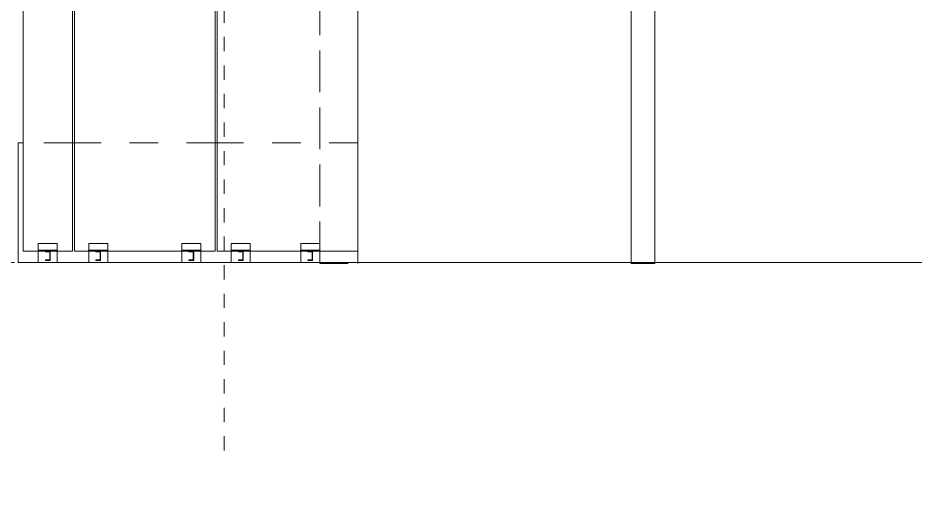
# Model space of a CAD drawing. Header units: millimetres. Extents: x 663313 to 1226001, y 1431724 to 1620898.
# Drawn here: x 663533.68 to 663543.12, y 1524729.38 to 1524734.34 of the extents above; entities that cross this region are included whole.
import ezdxf

# ---------------------------------------------------------------- set-up
doc = ezdxf.new("R2010")
doc.units = ezdxf.units.MM
for name, pattern in [('XKITLINE00', [0]), ('XKITLINE01', [4, 1, -1, 1, -1]), ('XKITLINE02', [4, 2, -2])]:
    doc.linetypes.add(name, pattern=pattern)
doc.layers.add('Part', color=2, linetype='Continuous', lineweight=0)
doc.layers.add('S-GRID', color=1, linetype='Continuous', lineweight=9)
doc.layers.add('VPORT', color=250, linetype='Continuous')

# ---------------------------------------------------------------- blocks, each defined once
blk = doc.blocks.new('*A14291902')
at = {"layer": 'S-GRID', "linetype": 'XKITLINE01', "lineweight": 0}
blk.add_line((181.371058, 126.991804), (416.137168, 126.991804), dxfattribs=at)
blk = doc.blocks.new('*A14301903')
at = {"layer": 'Part', "linetype": 'XKITLINE00', "lineweight": 0}
blk.add_line((392.44634, 126.991804), (266.610929, 126.991804), dxfattribs=at)
blk = doc.blocks.new('*A14311904')
at = {"layer": 'Part', "linetype": 'XKITLINE00', "lineweight": 0}
for p, q in [((266.977718, 135.391804), (266.625238, 135.391804)), ((266.625238, 135.391804), (266.625238, 126.991804)), ((270.577717, 135.391804), (270.445237, 135.391804)), ((280.577714, 135.391804), (280.445234, 135.391804)), ((290.445211, 126.991804), (290.445211, 135.391804)), ((290.445211, 135.391804), (290.446279, 135.391804))]:
    blk.add_line(p, q, dxfattribs=at)
at = {"layer": 'Part', "linetype": 'XKITLINE02', "lineweight": 0}
for p, q in [((270.445237, 135.391804), (266.977718, 135.391804)), ((280.445234, 135.391804), (270.577717, 135.391804)), ((290.445211, 135.391804), (280.577714, 135.391804)), ((290.446279, 126.991804), (266.625238, 126.991804))]:
    blk.add_line(p, q, dxfattribs=at)
blk = doc.blocks.new('*A14321905')
at = {"layer": 'Part', "linetype": 'XKITLINE00', "lineweight": 0}
for p, q in [((280.44474, 149.858471), (270.577717, 149.858471)), ((270.577717, 149.858471), (270.577717, 127.791804)), ((280.444381, 127.791804), (280.444381, 149.858471)), ((280.445112, 146.058471), (280.445112, 127.791804)), ((270.577717, 127.791804), (280.445112, 127.791804))]:
    blk.add_line(p, q, dxfattribs=at)
at = {"layer": 'Part', "linetype": 'XKITLINE02', "lineweight": 0}
for p, q in [((270.578448, 127.791804), (270.578448, 149.858471)), ((280.44474, 149.858471), (280.445112, 149.858471)), ((280.445112, 149.858471), (280.44474, 149.858471)), ((280.445112, 149.858471), (280.445112, 146.058471))]:
    blk.add_line(p, q, dxfattribs=at)
blk = doc.blocks.new('*A16552128')
at = {"layer": 'Part', "linetype": 'XKITLINE00', "lineweight": 0}
for p, q in [((270.444743, 149.858471), (266.977718, 149.858471)), ((266.977718, 149.858471), (266.977718, 127.791804)), ((270.444384, 127.791804), (270.444384, 149.858471)), ((270.445115, 146.058471), (270.445115, 127.791804)), ((266.977718, 127.791804), (270.445115, 127.791804))]:
    blk.add_line(p, q, dxfattribs=at)
at = {"layer": 'Part', "linetype": 'XKITLINE02', "lineweight": 0}
for p, q in [((266.978449, 127.791804), (266.978449, 149.858471)), ((270.444743, 149.858471), (270.445115, 149.858471)), ((270.445115, 149.858471), (270.444743, 149.858471)), ((270.445115, 149.858471), (270.445115, 146.058471))]:
    blk.add_line(p, q, dxfattribs=at)
blk = doc.blocks.new('*A17562229')
at = {"layer": 'Part', "linetype": 'XKITLINE00', "lineweight": 0}
for p, q in [((268.544481, 127.741804), (268.544481, 127.791804)), ((268.844481, 127.741804), (268.544481, 127.741804)), ((268.844481, 127.175138), (268.844481, 127.741804)), ((268.877814, 127.125138), (268.877814, 127.791804)), ((268.544481, 127.125138), (268.544481, 127.175138)), ((268.844481, 127.175138), (268.544481, 127.175138)), ((268.877814, 127.125138), (268.544481, 127.125138)), ((268.878598, 127.125138), (268.877814, 127.125138))]:
    blk.add_line(p, q, dxfattribs=at)
at = {"layer": 'Part', "linetype": 'XKITLINE02', "lineweight": 0}
for p, q in [((268.544481, 127.791804), (268.878856, 127.791804)), ((268.545523, 127.741804), (268.545523, 127.791804)), ((268.845523, 127.741804), (268.844481, 127.741804)), ((268.845523, 127.175138), (268.845523, 127.741804)), ((268.878856, 127.791804), (268.878856, 127.125138)), ((268.545523, 127.125138), (268.545523, 127.175138)), ((268.844481, 127.175138), (268.845523, 127.175138)), ((268.878598, 127.125138), (268.878856, 127.125138)), ((268.878856, 127.125138), (268.878598, 127.125138))]:
    blk.add_line(p, q, dxfattribs=at)
blk = doc.blocks.new('*A17572230')
at = {"layer": 'Part', "linetype": 'XKITLINE02', "lineweight": 0}
for p, q in [((269.378951, 128.325138), (268.045569, 128.325138)), ((268.045569, 126.991804), (268.045569, 128.325138)), ((268.045618, 126.991804), (268.045618, 128.325138)), ((269.378902, 126.991804), (269.378902, 128.325138)), ((269.378951, 128.325138), (269.378951, 126.991804)), ((269.378951, 126.991804), (268.045569, 126.991804))]:
    blk.add_line(p, q, dxfattribs=at)
blk = doc.blocks.new('*A17582231')
at = {"layer": 'Part', "linetype": 'XKITLINE02', "lineweight": 0}
for p, q in [((268.044493, 127.791804), (268.044493, 127.858471)), ((268.045176, 127.858471), (268.044493, 127.858471)), ((269.378509, 127.858471), (268.044493, 127.858471)), ((268.045176, 127.791804), (268.044493, 127.791804)), ((268.044493, 127.791804), (269.378509, 127.791804)), ((268.045176, 127.791804), (268.045176, 127.858471)), ((269.377826, 127.858471), (269.377826, 127.791804)), ((269.378509, 127.791804), (269.378509, 127.858471))]:
    blk.add_line(p, q, dxfattribs=at)
blk = doc.blocks.new('*A17592232')
at = {"layer": 'Part', "linetype": 'XKITLINE00', "lineweight": 0}
for p, q in [((272.077813, 127.741804), (272.077813, 127.791804)), ((272.377813, 127.741804), (272.077813, 127.741804)), ((272.377813, 127.175138), (272.377813, 127.741804)), ((272.411146, 127.125138), (272.411146, 127.791804)), ((272.077813, 127.125138), (272.077813, 127.175138)), ((272.377813, 127.175138), (272.077813, 127.175138)), ((272.411146, 127.125138), (272.077813, 127.125138)), ((272.41193, 127.125138), (272.411146, 127.125138))]:
    blk.add_line(p, q, dxfattribs=at)
at = {"layer": 'Part', "linetype": 'XKITLINE02', "lineweight": 0}
for p, q in [((272.077813, 127.791804), (272.412188, 127.791804)), ((272.078855, 127.741804), (272.078855, 127.791804)), ((272.378855, 127.741804), (272.377813, 127.741804)), ((272.378855, 127.175138), (272.378855, 127.741804)), ((272.412188, 127.791804), (272.412188, 127.125138)), ((272.078855, 127.125138), (272.078855, 127.175138)), ((272.377813, 127.175138), (272.378855, 127.175138)), ((272.41193, 127.125138), (272.412188, 127.125138)), ((272.412188, 127.125138), (272.41193, 127.125138))]:
    blk.add_line(p, q, dxfattribs=at)
blk = doc.blocks.new('*A17602233')
at = {"layer": 'Part', "linetype": 'XKITLINE02', "lineweight": 0}
for p, q in [((272.912283, 128.325138), (271.578901, 128.325138)), ((271.578901, 126.991804), (271.578901, 128.325138)), ((271.57895, 126.991804), (271.57895, 128.325138)), ((272.912234, 126.991804), (272.912234, 128.325138)), ((272.912283, 128.325138), (272.912283, 126.991804)), ((272.912283, 126.991804), (271.578901, 126.991804))]:
    blk.add_line(p, q, dxfattribs=at)
blk = doc.blocks.new('*A17612234')
at = {"layer": 'Part', "linetype": 'XKITLINE02', "lineweight": 0}
for p, q in [((271.577826, 127.791804), (271.577826, 127.858471)), ((271.578508, 127.858471), (271.577826, 127.858471)), ((272.911841, 127.858471), (271.577826, 127.858471)), ((271.578508, 127.791804), (271.577826, 127.791804)), ((271.577826, 127.791804), (272.911841, 127.791804)), ((271.578508, 127.791804), (271.578508, 127.858471)), ((272.911159, 127.858471), (272.911159, 127.791804)), ((272.911841, 127.791804), (272.911841, 127.858471))]:
    blk.add_line(p, q, dxfattribs=at)
blk = doc.blocks.new('*A18442317')
at = {"layer": 'S-GRID', "linetype": 'XKITLINE01', "lineweight": 0}
blk.add_line((281.07659, 113.807465), (281.07659, 234.909797), dxfattribs=at)
blk = doc.blocks.new('*A18972370')
at = {"layer": 'Part', "linetype": 'XKITLINE00', "lineweight": 0}
for p, q in [((290.444738, 149.858471), (280.577714, 149.858471)), ((280.577714, 149.858471), (280.577714, 127.791804)), ((290.444378, 127.791804), (290.444378, 149.858471)), ((290.44511, 146.058471), (290.44511, 127.791804)), ((280.577714, 127.791804), (290.44511, 127.791804))]:
    blk.add_line(p, q, dxfattribs=at)
at = {"layer": 'Part', "linetype": 'XKITLINE02', "lineweight": 0}
for p, q in [((280.578446, 127.791804), (280.578446, 149.858471)), ((290.444738, 149.858471), (290.44511, 149.858471)), ((290.44511, 149.858471), (290.444738, 149.858471)), ((290.44511, 149.858471), (290.44511, 146.058471))]:
    blk.add_line(p, q, dxfattribs=at)
blk = doc.blocks.new('*A18982371')
at = {"layer": 'Part', "linetype": 'XKITLINE00', "lineweight": 0}
for p, q in [((287.778062, 154.391804), (287.778062, 149.858471)), ((290.443788, 154.391804), (290.444728, 154.391804)), ((290.444728, 154.391804), (290.444728, 126.991804)), ((290.445947, 146.058471), (290.445947, 126.991804)), ((287.778062, 127.791804), (287.778062, 126.991804))]:
    blk.add_line(p, q, dxfattribs=at)
at = {"layer": 'Part', "linetype": 'XKITLINE02', "lineweight": 0}
for p, q in [((287.779281, 154.391804), (287.778062, 154.391804)), ((290.443788, 154.391804), (287.778062, 154.391804)), ((287.779281, 126.928721), (287.779281, 154.391804)), ((290.445947, 154.391804), (290.444728, 154.391804)), ((290.445947, 154.391804), (290.445947, 146.058471)), ((287.778062, 149.858471), (287.778062, 127.791804)), ((287.778062, 126.991804), (287.778062, 126.928721)), ((287.779281, 126.928721), (287.778062, 126.928721)), ((287.778062, 126.928721), (290.445947, 126.928721)), ((290.444728, 126.991804), (290.444728, 126.928721)), ((290.445947, 126.991804), (290.445947, 126.928721))]:
    blk.add_line(p, q, dxfattribs=at)
blk = doc.blocks.new('*A19162389')
at = {"layer": 'Part', "linetype": 'XKITLINE00', "lineweight": 0}
for p, q in [((311.278023, 154.391804), (309.611356, 154.391804)), ((309.611356, 154.391804), (309.611356, 126.991804)), ((311.278023, 154.391804), (311.278023, 126.991804))]:
    blk.add_line(p, q, dxfattribs=at)
at = {"layer": 'Part', "linetype": 'XKITLINE02', "lineweight": 0}
for p, q in [((311.279595, 154.391804), (311.278023, 154.391804)), ((309.611356, 126.991804), (309.611356, 126.928721)), ((311.278023, 126.928721), (309.611356, 126.928721)), ((311.278023, 126.991804), (311.278023, 126.928721)), ((311.279595, 126.928721), (311.278023, 126.928721))]:
    blk.add_line(p, q, dxfattribs=at)
blk = doc.blocks.new('*A19492422')
at = {"layer": 'Part', "linetype": 'XKITLINE00', "lineweight": 0}
for p, q in [((278.611145, 127.741804), (278.611145, 127.791804)), ((278.911145, 127.741804), (278.611145, 127.741804)), ((278.911145, 127.175138), (278.911145, 127.741804)), ((278.944478, 127.125138), (278.944478, 127.791804)), ((278.611145, 127.125138), (278.611145, 127.175138)), ((278.911145, 127.175138), (278.611145, 127.175138)), ((278.944478, 127.125138), (278.611145, 127.125138)), ((278.945262, 127.125138), (278.944478, 127.125138))]:
    blk.add_line(p, q, dxfattribs=at)
at = {"layer": 'Part', "linetype": 'XKITLINE02', "lineweight": 0}
for p, q in [((278.611145, 127.791804), (278.94552, 127.791804)), ((278.612187, 127.741804), (278.612187, 127.791804)), ((278.912187, 127.741804), (278.911145, 127.741804)), ((278.912187, 127.175138), (278.912187, 127.741804)), ((278.94552, 127.791804), (278.94552, 127.125138)), ((278.612187, 127.125138), (278.612187, 127.175138)), ((278.911145, 127.175138), (278.912187, 127.175138)), ((278.945262, 127.125138), (278.94552, 127.125138)), ((278.94552, 127.125138), (278.945262, 127.125138))]:
    blk.add_line(p, q, dxfattribs=at)
blk = doc.blocks.new('*A19502423')
at = {"layer": 'Part', "linetype": 'XKITLINE00', "lineweight": 0}
for p, q in [((282.077811, 127.741804), (282.077811, 127.791804)), ((282.37781, 127.741804), (282.077811, 127.741804)), ((282.37781, 127.175138), (282.37781, 127.741804)), ((282.411144, 127.125138), (282.411144, 127.791804)), ((282.077811, 127.125138), (282.077811, 127.175138)), ((282.37781, 127.175138), (282.077811, 127.175138)), ((282.411144, 127.125138), (282.077811, 127.125138)), ((282.411928, 127.125138), (282.411144, 127.125138))]:
    blk.add_line(p, q, dxfattribs=at)
at = {"layer": 'Part', "linetype": 'XKITLINE02', "lineweight": 0}
for p, q in [((282.077811, 127.791804), (282.412186, 127.791804)), ((282.078852, 127.741804), (282.078852, 127.791804)), ((282.378852, 127.741804), (282.37781, 127.741804)), ((282.378852, 127.175138), (282.378852, 127.741804)), ((282.412186, 127.791804), (282.412186, 127.125138)), ((282.078852, 127.125138), (282.078852, 127.175138)), ((282.37781, 127.175138), (282.378852, 127.175138)), ((282.411928, 127.125138), (282.412186, 127.125138)), ((282.412186, 127.125138), (282.411928, 127.125138))]:
    blk.add_line(p, q, dxfattribs=at)
blk = doc.blocks.new('*A19512424')
at = {"layer": 'Part', "linetype": 'XKITLINE00', "lineweight": 0}
for p, q in [((286.944476, 127.741804), (286.944476, 127.791804)), ((287.244476, 127.741804), (286.944476, 127.741804)), ((287.244476, 127.175138), (287.244476, 127.741804)), ((287.277809, 127.125138), (287.277809, 127.791804)), ((286.944476, 127.125138), (286.944476, 127.175138)), ((287.244476, 127.175138), (286.944476, 127.175138)), ((287.277809, 127.125138), (286.944476, 127.125138)), ((287.278593, 127.125138), (287.277809, 127.125138))]:
    blk.add_line(p, q, dxfattribs=at)
at = {"layer": 'Part', "linetype": 'XKITLINE02', "lineweight": 0}
for p, q in [((286.944476, 127.791804), (287.278851, 127.791804)), ((286.945518, 127.741804), (286.945518, 127.791804)), ((287.245518, 127.741804), (287.244476, 127.741804)), ((287.245518, 127.175138), (287.245518, 127.741804)), ((287.278851, 127.791804), (287.278851, 127.125138)), ((286.945518, 127.125138), (286.945518, 127.175138)), ((287.244476, 127.175138), (287.245518, 127.175138)), ((287.278593, 127.125138), (287.278851, 127.125138)), ((287.278851, 127.125138), (287.278593, 127.125138))]:
    blk.add_line(p, q, dxfattribs=at)
blk = doc.blocks.new('*A19522425')
at = {"layer": 'Part', "linetype": 'XKITLINE02', "lineweight": 0}
for p, q in [((279.445615, 128.325138), (278.112233, 128.325138)), ((278.112233, 126.991804), (278.112233, 128.325138)), ((278.112282, 126.991804), (278.112282, 128.325138)), ((279.445566, 126.991804), (279.445566, 128.325138)), ((279.445615, 128.325138), (279.445615, 126.991804)), ((279.445615, 126.991804), (278.112233, 126.991804))]:
    blk.add_line(p, q, dxfattribs=at)
blk = doc.blocks.new('*A19532426')
at = {"layer": 'Part', "linetype": 'XKITLINE02', "lineweight": 0}
for p, q in [((278.111157, 127.791804), (278.111157, 127.858471)), ((278.11184, 127.858471), (278.111157, 127.858471)), ((279.445173, 127.858471), (278.111157, 127.858471)), ((278.11184, 127.791804), (278.111157, 127.791804)), ((278.111157, 127.791804), (279.445173, 127.791804)), ((278.11184, 127.791804), (278.11184, 127.858471)), ((279.44449, 127.858471), (279.44449, 127.791804)), ((279.445173, 127.791804), (279.445173, 127.858471))]:
    blk.add_line(p, q, dxfattribs=at)
blk = doc.blocks.new('*A19542427')
at = {"layer": 'Part', "linetype": 'XKITLINE02', "lineweight": 0}
for p, q in [((282.91228, 128.325138), (281.578899, 128.325138)), ((281.578899, 126.991804), (281.578899, 128.325138)), ((281.578947, 126.991804), (281.578947, 128.325138)), ((282.912232, 126.991804), (282.912232, 128.325138)), ((282.91228, 128.325138), (282.91228, 126.991804)), ((282.91228, 126.991804), (281.578899, 126.991804))]:
    blk.add_line(p, q, dxfattribs=at)
blk = doc.blocks.new('*A19552428')
at = {"layer": 'Part', "linetype": 'XKITLINE02', "lineweight": 0}
for p, q in [((287.778946, 128.325138), (286.445564, 128.325138)), ((286.445564, 126.991804), (286.445564, 128.325138)), ((286.445613, 126.991804), (286.445613, 128.325138)), ((287.778897, 126.991804), (287.778897, 128.325138)), ((287.778946, 128.325138), (287.778946, 126.991804)), ((287.778946, 126.991804), (286.445564, 126.991804))]:
    blk.add_line(p, q, dxfattribs=at)
blk = doc.blocks.new('*A19562429')
at = {"layer": 'Part', "linetype": 'XKITLINE02', "lineweight": 0}
for p, q in [((286.444488, 127.791804), (286.444488, 127.858471)), ((286.445171, 127.858471), (286.444488, 127.858471)), ((287.778504, 127.858471), (286.444488, 127.858471)), ((286.445171, 127.791804), (286.444488, 127.791804)), ((286.444488, 127.791804), (287.778504, 127.791804)), ((286.445171, 127.791804), (286.445171, 127.858471)), ((287.777821, 127.858471), (287.777821, 127.791804)), ((287.778504, 127.791804), (287.778504, 127.858471))]:
    blk.add_line(p, q, dxfattribs=at)
blk = doc.blocks.new('*A19572430')
at = {"layer": 'Part', "linetype": 'XKITLINE02', "lineweight": 0}
for p, q in [((281.577823, 127.791804), (281.577823, 127.858471)), ((281.578506, 127.858471), (281.577823, 127.858471)), ((282.911839, 127.858471), (281.577823, 127.858471)), ((281.578506, 127.791804), (281.577823, 127.791804)), ((281.577823, 127.791804), (282.911839, 127.791804)), ((281.578506, 127.791804), (281.578506, 127.858471)), ((282.911156, 127.858471), (282.911156, 127.791804)), ((282.911839, 127.791804), (282.911839, 127.858471))]:
    blk.add_line(p, q, dxfattribs=at)

msp = doc.modelspace()

# ---------------------------------------------------------------- hatches: boundary and pattern name
at = {"layer": 'VPORT'}
h = msp.add_hatch(dxfattribs=at)
h.set_pattern_fill('ANGLE', color=6)
h.set_pattern_definition([(235.288, (663627.358, 1524790.5456), (5.74185, -3.9776), [5.08, -1.905]), (325.288, (663627.358, 1524790.5456), (3.9776, 5.74185), [5.08, -1.905])])
h.paths.add_polyline_path([(663617.8537, 1524792.0691), (663619.0867, 1524791.215), (663617.3783, 1524788.7489), (663616.1453, 1524789.603)])
edge = h.paths.add_edge_path(flags=16)
edge.add_line((663617.5126, 1524790.4806), (663617.7194, 1524790.3374))
edge = h.paths.add_edge_path(flags=16)
edge.add_line((663617.5444, 1524790.3056), (663617.6876, 1524790.5124))
h.paths.add_polyline_path([(663612.4437, 1524784.2591), (663613.6767, 1524783.405), (663611.9683, 1524780.9389), (663610.7353, 1524781.793)])
edge = h.paths.add_edge_path(flags=16)
edge.add_line((663612.1026, 1524782.6706), (663612.3094, 1524782.5274))
edge = h.paths.add_edge_path(flags=16)
edge.add_line((663612.1344, 1524782.4956), (663612.2776, 1524782.7024))
h.paths.add_polyline_path([(663604.7567, 1524773.1621), (663605.9897, 1524772.308), (663604.2813, 1524769.8419), (663603.0483, 1524770.696)])
edge = h.paths.add_edge_path(flags=16)
edge.add_line((663604.4156, 1524771.5736), (663604.6224, 1524771.4304))
edge = h.paths.add_edge_path(flags=16)
edge.add_line((663604.4474, 1524771.3986), (663604.5906, 1524771.6054))
h.paths.add_polyline_path([(663599.8027, 1524766.0101), (663601.0357, 1524765.156), (663599.3273, 1524762.6899), (663598.0943, 1524763.544)])
edge = h.paths.add_edge_path(flags=16)
edge.add_line((663599.4616, 1524764.4216), (663599.6684, 1524764.2784))
edge = h.paths.add_edge_path(flags=16)
edge.add_line((663599.4934, 1524764.2466), (663599.6366, 1524764.4534))
h.paths.add_polyline_path([(663592.6837, 1524755.7351), (663593.9167, 1524754.881), (663592.2083, 1524752.4149), (663590.9753, 1524753.269)])
edge = h.paths.add_edge_path(flags=16)
edge.add_line((663592.3426, 1524754.1466), (663592.5494, 1524754.0034))
edge = h.paths.add_edge_path(flags=16)
edge.add_line((663592.3744, 1524753.9716), (663592.5176, 1524754.1784))
h.paths.add_polyline_path([(663585.2817, 1524745.0491), (663586.5147, 1524744.195), (663584.8063, 1524741.7289), (663583.5733, 1524742.583)])
edge = h.paths.add_edge_path(flags=16)
edge.add_line((663584.9406, 1524743.4606), (663585.1474, 1524743.3174))
edge = h.paths.add_edge_path(flags=16)
edge.add_line((663584.9724, 1524743.2856), (663585.1156, 1524743.4924))
h.paths.add_polyline_path([(663578.7897, 1524735.6781), (663580.0227, 1524734.824), (663578.3143, 1524732.3579), (663577.0813, 1524733.212)])
edge = h.paths.add_edge_path(flags=16)
edge.add_line((663578.4486, 1524734.0896), (663578.6554, 1524733.9464))
edge = h.paths.add_edge_path(flags=16)
edge.add_line((663578.4804, 1524733.9146), (663578.6236, 1524734.1214))
h.paths.add_polyline_path([(663572.2977, 1524726.3071), (663573.5307, 1524725.453), (663571.8223, 1524722.9869), (663570.5893, 1524723.841)])
edge = h.paths.add_edge_path(flags=16)
edge.add_line((663571.9566, 1524724.7186), (663572.1634, 1524724.5754))
edge = h.paths.add_edge_path(flags=16)
edge.add_line((663571.9884, 1524724.5436), (663572.1316, 1524724.7504))
h.paths.add_polyline_path([(663565.8057, 1524716.9351), (663567.0387, 1524716.081), (663565.3303, 1524713.6149), (663564.0973, 1524714.469)])
edge = h.paths.add_edge_path(flags=16)
edge.add_line((663565.4646, 1524715.3466), (663565.6714, 1524715.2034))
edge = h.paths.add_edge_path(flags=16)
edge.add_line((663565.4964, 1524715.1716), (663565.6396, 1524715.3784))
h.paths.add_polyline_path([(663559.3147, 1524707.5641), (663560.5477, 1524706.71), (663558.8393, 1524704.2439), (663557.6063, 1524705.098)])
edge = h.paths.add_edge_path(flags=16)
edge.add_line((663558.9736, 1524705.9756), (663559.1804, 1524705.8324))
edge = h.paths.add_edge_path(flags=16)
edge.add_line((663559.0054, 1524705.8006), (663559.1486, 1524706.0074))
h.paths.add_polyline_path([(663552.8227, 1524698.1931), (663554.0557, 1524697.339), (663552.3473, 1524694.8729), (663551.1143, 1524695.727)])
edge = h.paths.add_edge_path(flags=16)
edge.add_line((663552.4816, 1524696.6046), (663552.6884, 1524696.4614))
edge = h.paths.add_edge_path(flags=16)
edge.add_line((663552.5134, 1524696.4296), (663552.6566, 1524696.6364))
h.paths.add_polyline_path([(663546.3307, 1524688.8221), (663547.5637, 1524687.968), (663545.8553, 1524685.5019), (663544.6223, 1524686.356)])
edge = h.paths.add_edge_path(flags=16)
edge.add_line((663545.9896, 1524687.2336), (663546.1964, 1524687.0904))
edge = h.paths.add_edge_path(flags=16)
edge.add_line((663546.0214, 1524687.0586), (663546.1646, 1524687.2654))
h.paths.add_polyline_path([(663539.8387, 1524679.4511), (663541.0717, 1524678.597), (663539.3633, 1524676.1309), (663538.1303, 1524676.985)])
edge = h.paths.add_edge_path(flags=16)
edge.add_line((663539.4976, 1524677.8626), (663539.7044, 1524677.7194))
edge = h.paths.add_edge_path(flags=16)
edge.add_line((663539.5294, 1524677.6876), (663539.6726, 1524677.8944))
h.paths.add_polyline_path([(663533.3477, 1524670.0801), (663534.5807, 1524669.226), (663532.8723, 1524666.7599), (663531.6393, 1524667.614)])
edge = h.paths.add_edge_path(flags=16)
edge.add_line((663533.0066, 1524668.4916), (663533.2134, 1524668.3484))
edge = h.paths.add_edge_path(flags=16)
edge.add_line((663533.0384, 1524668.3166), (663533.1816, 1524668.5234))
h.paths.add_polyline_path([(663526.8557, 1524660.7091), (663528.0887, 1524659.855), (663526.3803, 1524657.3889), (663525.1473, 1524658.243)])
edge = h.paths.add_edge_path(flags=16)
edge.add_line((663526.5146, 1524659.1206), (663526.7214, 1524658.9774))
edge = h.paths.add_edge_path(flags=16)
edge.add_line((663526.5464, 1524658.9456), (663526.6896, 1524659.1524))
h.paths.add_polyline_path([(663520.3637, 1524651.3381), (663521.5967, 1524650.484), (663519.8883, 1524648.0179), (663518.6553, 1524648.872)])
edge = h.paths.add_edge_path(flags=16)
edge.add_line((663520.0226, 1524649.7496), (663520.2294, 1524649.6064))
edge = h.paths.add_edge_path(flags=16)
edge.add_line((663520.0544, 1524649.5746), (663520.1976, 1524649.7814))
h.paths.add_polyline_path([(663513.8717, 1524641.9671), (663515.1047, 1524641.113), (663513.3963, 1524638.6469), (663512.1633, 1524639.501)])
edge = h.paths.add_edge_path(flags=16)
edge.add_line((663513.5306, 1524640.3786), (663513.7374, 1524640.2354))
edge = h.paths.add_edge_path(flags=16)
edge.add_line((663513.5624, 1524640.2036), (663513.7056, 1524640.4104))
h.paths.add_polyline_path([(663507.3807, 1524632.5961), (663508.6137, 1524631.742), (663506.9053, 1524629.2759), (663505.6723, 1524630.13)])
edge = h.paths.add_edge_path(flags=16)
edge.add_line((663507.0396, 1524631.0076), (663507.2464, 1524630.8644))
edge = h.paths.add_edge_path(flags=16)
edge.add_line((663507.0714, 1524630.8326), (663507.2146, 1524631.0394))
h.paths.add_polyline_path([(663500.8887, 1524623.2251), (663502.1217, 1524622.371), (663500.4133, 1524619.9049), (663499.1803, 1524620.759)])
edge = h.paths.add_edge_path(flags=16)
edge.add_line((663500.5476, 1524621.6366), (663500.7544, 1524621.4934))
edge = h.paths.add_edge_path(flags=16)
edge.add_line((663500.5794, 1524621.4616), (663500.7226, 1524621.6684))
h.paths.add_polyline_path([(663494.3967, 1524613.8531), (663495.6297, 1524612.999), (663493.9213, 1524610.5329), (663492.6883, 1524611.387)])
edge = h.paths.add_edge_path(flags=16)
edge.add_line((663494.0556, 1524612.2646), (663494.2624, 1524612.1214))
edge = h.paths.add_edge_path(flags=16)
edge.add_line((663494.0874, 1524612.0896), (663494.2306, 1524612.2964))
h.paths.add_polyline_path([(663487.2787, 1524603.5781), (663488.5117, 1524602.724), (663486.8033, 1524600.2579), (663485.5703, 1524601.112)])
edge = h.paths.add_edge_path(flags=16)
edge.add_line((663486.9376, 1524601.9896), (663487.1444, 1524601.8464))
edge = h.paths.add_edge_path(flags=16)
edge.add_line((663486.9694, 1524601.8146), (663487.1126, 1524602.0214))
h.paths.add_polyline_path([(663481.4137, 1524595.1111), (663482.6467, 1524594.257), (663480.9383, 1524591.7909), (663479.7053, 1524592.645)])
edge = h.paths.add_edge_path(flags=16)
edge.add_line((663481.0726, 1524593.5226), (663481.2794, 1524593.3794))
edge = h.paths.add_edge_path(flags=16)
edge.add_line((663481.1044, 1524593.3476), (663481.2476, 1524593.5544))

# ---------------------------------------------------------------- block references
at = {"lineweight": 0, "xscale": 0.15, "yscale": 0.15, "zscale": 0.15}
for name in ['*A18442317', '*A18982371', '*A19162389', '*A16552128', '*A14321905', '*A18972370', '*A14311904', '*A14291902', '*A17572230', '*A17602233', '*A19522425', '*A19542427', '*A19552428', '*A17582231', '*A17562229', '*A17612234', '*A17592232', '*A19532426', '*A19492422', '*A19572430', '*A19502423', '*A19562429', '*A19512424', '*A14301903']:
    msp.add_blockref(name, (663493.6892, 1524712.7193), dxfattribs=at)

doc.saveas('drawing.dxf')
